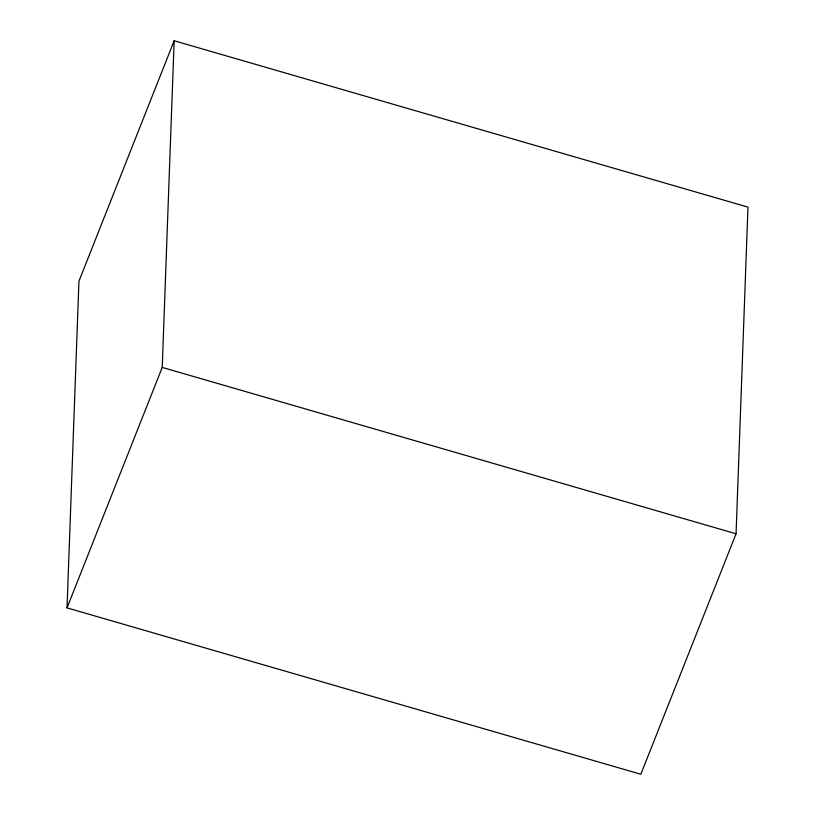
<?xml version="1.0" encoding="UTF-8"?>
<svg xmlns="http://www.w3.org/2000/svg" width="815" height="815" viewBox="0 0 815 815"><rect width="100%" height="100%" fill="white"/><g stroke="black" fill="none" stroke-linecap="round" stroke-linejoin="round"><path stroke-width="1.22" d="M67.024 607.878L78.943 281.216L174.155 40.75L747.976 207.122L736.057 533.784L640.845 774.25L67.024 607.878L162.226 367.412L174.155 40.75M162.226 367.412L736.057 533.784"/></g></svg>
